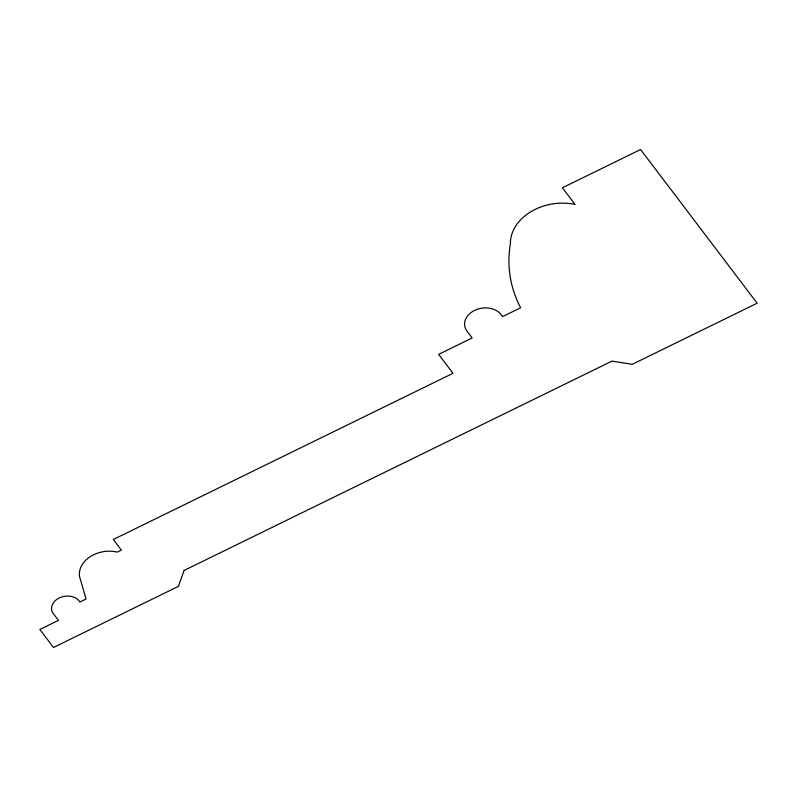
<?xml version="1.0" encoding="UTF-8"?>
<svg xmlns="http://www.w3.org/2000/svg" width="797" height="797" viewBox="0 0 797 797"><rect width="100%" height="100%" fill="white"/><g stroke="black" fill="none" stroke-linecap="round" stroke-linejoin="round"><path stroke-width="1.2" d="M184.137 570.433L178.369 586.373L53.489 647.473L39.85 629.491L58.46 620.385L54.106 614.646A14.894 11.337 -8.4 0 1 59.167 597.989A14.894 11.337 -8.4 0 1 79.909 602.024L86.056 599.015L79.481 576.311A27.835 21.2 -8.4 0 1 117.249 552.122L121.383 550.089L113.333 539.479L452.985 373.305L438.629 354.366L472.173 337.958L466.793 330.865A19.546 14.884 -8.4 0 1 474.574 310.412A19.546 14.884 -8.4 0 1 500.785 314.237L502.578 316.598L520.63 307.762A170.847 130.11 -8.4 0 1 510.379 243.802A48.507 36.941 -8.4 0 1 575.055 204.46L562.403 187.783L640.579 149.527L757.15 303.209L632.27 364.309L611.986 361.111L184.137 570.433"/></g></svg>
